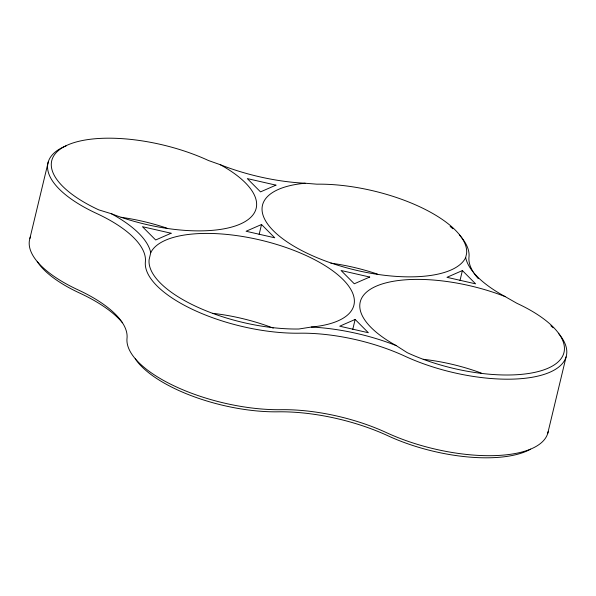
<?xml version="1.0" encoding="UTF-8"?>
<svg xmlns="http://www.w3.org/2000/svg" width="596" height="596" viewBox="0 0 596 596"><rect width="100%" height="100%" fill="white"/><g stroke="black" fill="none" stroke-linecap="round" stroke-linejoin="round"><path stroke-width="0.89" d="M111.377 213.74A112.696 44.395 13.5 0 1 150.728 252.719L149.104 259.685A104.814 41.288 13.5 0 0 298.842 329.007L311.291 327.048A112.696 44.395 13.5 0 1 396.109 345.553L407.224 352.661A104.814 41.288 13.5 0 0 548.514 368.008A104.814 41.288 13.5 0 0 516.888 303.304L505.028 296.532A112.696 44.395 13.5 0 1 465.677 257.561L466.601 253.501A104.814 41.288 13.5 0 0 316.863 184.179L305.115 183.233A112.696 44.395 13.5 0 1 220.296 164.719L208.481 160.525A104.814 41.288 13.5 0 0 67.199 145.186A104.814 41.288 13.5 0 0 98.817 209.881L111.377 213.74A105.09 41.4 13.5 0 0 240.672 223.873A105.09 41.4 13.5 0 0 220.296 164.719M29.897 238.385L48.261 161.888M259.133 234.459L261.525 224.513L274.749 237.797L246.088 231.255L261.525 224.513M352.757 329.394L355.142 319.449L368.365 332.739L339.713 326.198L355.142 319.449M460 280.515L462.392 270.569L475.615 283.852L446.963 277.319L462.392 270.569M547.739 433.381L566.103 356.885M548.149 431.698A107.943 42.525 13.5 0 1 386.551 432.689A107.943 42.525 13.5 0 0 281.223 409.698A107.943 42.525 13.5 0 1 127.015 338.312A107.943 42.525 13.5 0 0 78.151 289.909A107.943 42.525 13.5 0 1 30.485 236.754M530.626 449.153A103.183 40.647 13.5 0 1 388.018 435.818A112.696 44.395 13.5 0 0 278.049 411.814A103.183 40.647 13.5 0 1 135.277 358.837M122.485 322.786A112.696 44.395 13.5 0 0 79.611 293.038A103.183 40.647 13.5 0 1 37.25 261.599M558.392 333.231A107.943 42.525 13.5 0 1 529.62 377.678A107.943 42.525 13.5 0 1 404.922 356.192A107.943 42.525 13.5 0 0 299.587 333.201A107.943 42.525 13.5 0 1 145.379 261.815A107.943 42.525 13.5 0 0 96.515 213.413A107.943 42.525 13.5 0 1 66.245 145.811M550.89 325.759A107.943 42.525 13.5 0 1 553.148 327.785M478.29 278.615A107.943 42.525 13.5 0 1 473.984 273.147M473.112 271.798A107.943 42.525 13.5 0 1 468.985 256.958A107.943 42.525 13.5 0 0 459.501 235.115M450.144 226.473A107.943 42.525 13.5 0 1 452.938 228.775M396.109 345.553A105.09 41.4 13.5 0 1 375.733 286.4A105.09 41.4 13.5 0 1 505.028 296.532M465.677 257.561A105.09 41.4 13.5 0 1 309.689 254.462A105.09 41.4 13.5 0 1 305.115 183.233M150.728 252.719A105.09 41.4 13.5 0 1 306.716 255.811A105.09 41.4 13.5 0 1 311.291 327.048M212.541 313.317A100.329 39.522 13.5 0 1 273.251 328.098M121.085 217.302A100.329 39.522 13.5 0 1 166.999 228.208M330.855 263.149A100.329 39.522 13.5 0 1 377.663 274.182M423.212 359.291A100.329 39.522 13.5 0 1 481.404 373.126M275.955 185.14L260.526 191.882L247.303 178.599L275.955 185.14M171.104 233.237L155.675 239.987L142.451 226.696L171.104 233.237M369.721 277.036L354.292 283.785L341.068 270.495L369.721 277.036"/></g></svg>
